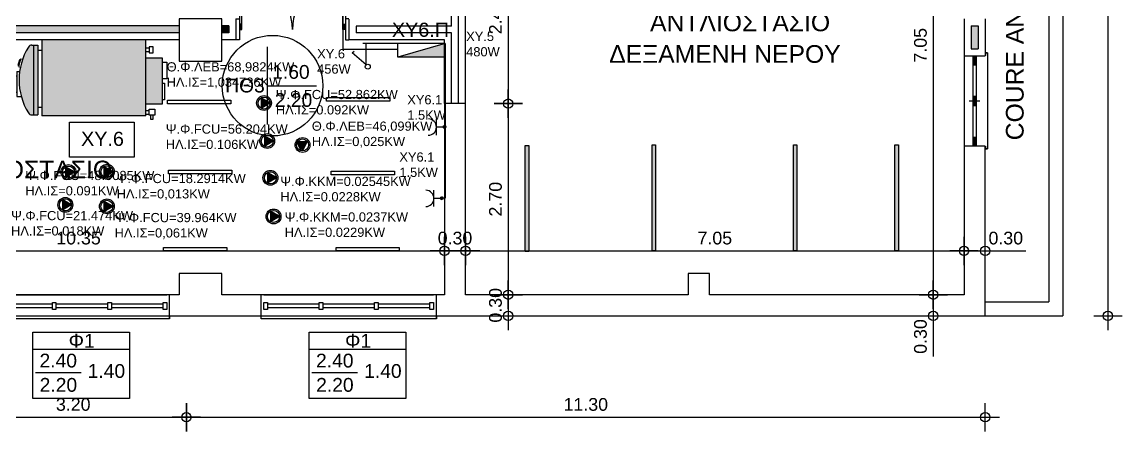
# Model space of a CAD drawing. Header units: metres. Extents: x -11 to 85, y -301 to 135.
# Drawn here: x 34.15 to 49.71, y -287.41 to -281.44 of the extents above; entities that cross this region are included whole.
import ezdxf
from ezdxf.enums import TextEntityAlignment as Align

# ---------------------------------------------------------------- set-up
doc = ezdxf.new("R2010")
doc.units = ezdxf.units.M
doc.header["$LTSCALE"] = 0.036
doc.header["$PDMODE"] = 2
for name, color, linetype in [('arxitek ypogeio', 252, 'Continuous'), ('DIMBLK', 252, 'Continuous'), ('electext', 20, 'Continuous'), ('hatch color', 252, 'Continuous'), ('HLEK-SYMBOL', 3, 'Continuous'), ('HLEK_FL001_SYMBOLS', 230, 'Continuous'), ('KYKLOFORHTES', 152, 'Continuous'), ('Parathira', 252, 'Continuous'), ('therm levit', 220, 'Continuous'), ('therm levit hatch', 211, 'Continuous')]:
    doc.layers.add(name, color=color, linetype=linetype)
doc.layers.add('kaer levit', color=240, linetype='Continuous', lineweight=0)
doc.styles.add('COMU-N', font='arial.ttf')
doc.styles.get("Standard").update_dxf_attribs({"font": 'arial.ttf'})
doc.styles.add('W4MS2', font='W4MS2.shx')
doc.dimstyles.new('CADWDOT', dxfattribs={"dimscale": 0.1, "dimtxt": 1.8, "dimasz": 0.08, "dimexe": 2, "dimexo": 0, "dimgap": 0.09, "dimtad": 0, "dimrnd": 0.001, "dimzin": 0, "dimdsep": 46, "dimtxsty": 'Standard', "dimblk1": 'ARTDIM', "dimblk2": 'ARTDIM', "dimsah": 1, "dimcen": 0.09, "dimdle": 0.05, "dimse1": 1, "dimse2": 1, "dimadec": 0, "dimazin": 0, "dimtfac": 1, "dimtmove": 0, "dimatfit": 3, "dimldrblk": 'ARTDIM', "dimfxl": 2, "dimtvp": 0.9999, "dimtolj": 1, "dimtzin": 0, "dimarcsym": 0})

# ---------------------------------------------------------------- blocks, each defined once
blk = doc.blocks.new('ARTDIM')
at = {"layer": 'DIMBLK'}
for p, q in [((0, -24.9975), (0, 24.9975)), ((-24.9975, 0), (24.9975, 0))]:
    blk.add_line(p, q, dxfattribs=at)
blk.add_circle((0, 0), 8.25, dxfattribs=at)
blk = doc.blocks.new('*D1496')
at = {"layer": 'arxitek ypogeio', "color": 0, "lineweight": -2}
blk.add_line((14.782, -289.204), (47.766, -289.204), dxfattribs=at)
at = {"layer": 'Defpoints', "color": 0, "transparency": 16777216}
for p in [(14.774, -285.985), (47.774, -285.985), (47.774, -289.204)]:
    blk.add_point(p, dxfattribs=at)
at = {"layer": 'arxitek ypogeio', "color": 0, "lineweight": -2, "xscale": 0.008, "yscale": 0.008, "zscale": 0.008, "rotation": 180}
blk.add_blockref('ARTDIM', (14.774, -289.204), dxfattribs=at)
at = {"layer": 'arxitek ypogeio', "color": 0, "lineweight": -2, "xscale": 0.008, "yscale": 0.008, "zscale": 0.008}
blk.add_blockref('ARTDIM', (47.774, -289.204), dxfattribs=at)
at = {"layer": 'arxitek ypogeio', "color": 0, "insert": (31.274, -289.024), "char_height": 0.18, "attachment_point": 5}
blk.add_mtext('\\A1;33.00', dxfattribs=at)
blk = doc.blocks.new('*D1506')
at = {"layer": 'arxitek ypogeio', "color": 0, "lineweight": -2}
for p, q in [((47.482, -287.882), (47.766, -287.882)), ((47.774, -287.882), (48.57, -287.882))]:
    blk.add_line(p, q, dxfattribs=at)
at = {"layer": 'Defpoints', "color": 0, "transparency": 16777216}
for p in [(47.774, -285.69), (47.774, -287.882), (47.474, -291.098)]:
    blk.add_point(p, dxfattribs=at)
at = {"layer": 'arxitek ypogeio', "color": 0, "lineweight": -2, "xscale": 0.008, "yscale": 0.008, "zscale": 0.008, "rotation": 180}
blk.add_blockref('ARTDIM', (47.474, -287.882), dxfattribs=at)
at = {"layer": 'arxitek ypogeio', "color": 0, "lineweight": -2, "xscale": 0.008, "yscale": 0.008, "zscale": 0.008}
blk.add_blockref('ARTDIM', (47.774, -287.882), dxfattribs=at)
at = {"layer": 'arxitek ypogeio', "color": 0, "insert": (48.287, -287.702), "char_height": 0.18, "attachment_point": 5}
blk.add_mtext('\\A1;0.30', dxfattribs=at)
blk = doc.blocks.new('*D1512')
at = {"layer": 'arxitek ypogeio', "color": 0, "lineweight": -2}
blk.add_line((33.282, -287.028), (36.466, -287.028), dxfattribs=at)
at = {"layer": 'Defpoints', "color": 0, "transparency": 16777216}
for p in [(33.274, -285.985), (36.474, -285.985), (36.474, -287.028)]:
    blk.add_point(p, dxfattribs=at)
at = {"layer": 'arxitek ypogeio', "color": 0, "lineweight": -2, "xscale": 0.008, "yscale": 0.008, "zscale": 0.008, "rotation": 180}
blk.add_blockref('ARTDIM', (33.274, -287.028), dxfattribs=at)
at = {"layer": 'arxitek ypogeio', "color": 0, "lineweight": -2, "xscale": 0.008, "yscale": 0.008, "zscale": 0.008}
blk.add_blockref('ARTDIM', (36.474, -287.028), dxfattribs=at)
at = {"layer": 'arxitek ypogeio', "color": 0, "insert": (34.874, -286.848), "char_height": 0.18, "attachment_point": 5}
blk.add_mtext('\\A1;3.20', dxfattribs=at)
blk = doc.blocks.new('*D1513')
at = {"layer": 'arxitek ypogeio', "color": 0, "lineweight": -2}
blk.add_line((36.482, -287.028), (47.766, -287.028), dxfattribs=at)
at = {"layer": 'Defpoints', "color": 0, "transparency": 16777216}
for p in [(36.474, -285.985), (47.774, -285.985), (47.774, -287.028)]:
    blk.add_point(p, dxfattribs=at)
at = {"layer": 'arxitek ypogeio', "color": 0, "lineweight": -2, "xscale": 0.008, "yscale": 0.008, "zscale": 0.008, "rotation": 180}
blk.add_blockref('ARTDIM', (36.474, -287.028), dxfattribs=at)
at = {"layer": 'arxitek ypogeio', "color": 0, "lineweight": -2, "xscale": 0.008, "yscale": 0.008, "zscale": 0.008}
blk.add_blockref('ARTDIM', (47.774, -287.028), dxfattribs=at)
at = {"layer": 'arxitek ypogeio', "color": 0, "insert": (42.124, -286.848), "char_height": 0.18, "attachment_point": 5}
blk.add_mtext('\\A1;11.30', dxfattribs=at)
blk = doc.blocks.new('*D1598')
at = {"layer": 'arxitek ypogeio', "color": 0, "lineweight": -2}
blk.add_line((29.782, -284.677), (40.116, -284.677), dxfattribs=at)
at = {"layer": 'Defpoints', "color": 0, "transparency": 16777216}
for p in [(29.774, -281.996), (40.124, -281.996), (40.124, -284.677)]:
    blk.add_point(p, dxfattribs=at)
at = {"layer": 'arxitek ypogeio', "color": 0, "lineweight": -2, "xscale": 0.008, "yscale": 0.008, "zscale": 0.008, "rotation": 180}
blk.add_blockref('ARTDIM', (29.774, -284.677), dxfattribs=at)
at = {"layer": 'arxitek ypogeio', "color": 0, "lineweight": -2, "xscale": 0.008, "yscale": 0.008, "zscale": 0.008}
blk.add_blockref('ARTDIM', (40.124, -284.677), dxfattribs=at)
at = {"layer": 'arxitek ypogeio', "color": 0, "insert": (34.949, -284.497), "char_height": 0.18, "attachment_point": 5}
blk.add_mtext('\\A1;10.35', dxfattribs=at)
blk = doc.blocks.new('*D1599')
at = {"layer": 'arxitek ypogeio', "color": 0, "lineweight": -2}
blk.add_line((40.132, -284.677), (40.416, -284.677), dxfattribs=at)
at = {"layer": 'Defpoints', "color": 0, "transparency": 16777216}
for p in [(40.124, -282.596), (40.424, -282.596), (40.424, -284.677)]:
    blk.add_point(p, dxfattribs=at)
at = {"layer": 'arxitek ypogeio', "color": 0, "lineweight": -2, "xscale": 0.008, "yscale": 0.008, "zscale": 0.008, "rotation": 180}
blk.add_blockref('ARTDIM', (40.124, -284.677), dxfattribs=at)
at = {"layer": 'arxitek ypogeio', "color": 0, "lineweight": -2, "xscale": 0.008, "yscale": 0.008, "zscale": 0.008}
blk.add_blockref('ARTDIM', (40.424, -284.677), dxfattribs=at)
at = {"layer": 'arxitek ypogeio', "color": 0, "insert": (40.274, -284.497), "char_height": 0.18, "attachment_point": 5}
blk.add_mtext('\\A1;0.30', dxfattribs=at)
blk = doc.blocks.new('*D1600')
at = {"layer": 'arxitek ypogeio', "color": 0, "lineweight": -2}
blk.add_line((40.432, -284.677), (47.466, -284.677), dxfattribs=at)
at = {"layer": 'Defpoints', "color": 0, "transparency": 16777216}
for p in [(40.424, -282.596), (47.474, -282.596), (47.474, -284.677)]:
    blk.add_point(p, dxfattribs=at)
at = {"layer": 'arxitek ypogeio', "color": 0, "lineweight": -2, "xscale": 0.008, "yscale": 0.008, "zscale": 0.008, "rotation": 180}
blk.add_blockref('ARTDIM', (40.424, -284.677), dxfattribs=at)
at = {"layer": 'arxitek ypogeio', "color": 0, "lineweight": -2, "xscale": 0.008, "yscale": 0.008, "zscale": 0.008}
blk.add_blockref('ARTDIM', (47.474, -284.677), dxfattribs=at)
at = {"layer": 'arxitek ypogeio', "color": 0, "insert": (43.949, -284.497), "char_height": 0.18, "attachment_point": 5}
blk.add_mtext('\\A1;7.05', dxfattribs=at)
blk = doc.blocks.new('*D1601')
at = {"layer": 'arxitek ypogeio', "color": 0, "lineweight": -2}
for p, q in [((47.482, -284.677), (47.766, -284.677)), ((47.774, -284.677), (48.348, -284.677))]:
    blk.add_line(p, q, dxfattribs=at)
at = {"layer": 'Defpoints', "color": 0, "transparency": 16777216}
for p in [(47.474, -283.196), (47.774, -283.196), (47.774, -284.677)]:
    blk.add_point(p, dxfattribs=at)
at = {"layer": 'arxitek ypogeio', "color": 0, "lineweight": -2, "xscale": 0.008, "yscale": 0.008, "zscale": 0.008, "rotation": 180}
blk.add_blockref('ARTDIM', (47.474, -284.677), dxfattribs=at)
at = {"layer": 'arxitek ypogeio', "color": 0, "lineweight": -2, "xscale": 0.008, "yscale": 0.008, "zscale": 0.008}
blk.add_blockref('ARTDIM', (47.774, -284.677), dxfattribs=at)
at = {"layer": 'arxitek ypogeio', "color": 0, "insert": (48.065, -284.497), "char_height": 0.18, "attachment_point": 5}
blk.add_mtext('\\A1;0.30', dxfattribs=at)
blk = doc.blocks.new('*D1628')
at = {"layer": 'arxitek ypogeio', "color": 0, "lineweight": -2}
blk.add_line((47.038, -278.254), (47.038, -285.288), dxfattribs=at)
at = {"layer": 'Defpoints', "color": 0, "transparency": 16777216}
for p in [(47.474, -278.246), (47.038, -285.296), (47.474, -285.296)]:
    blk.add_point(p, dxfattribs=at)
at = {"layer": 'arxitek ypogeio', "color": 0, "lineweight": -2, "xscale": 0.008, "yscale": 0.008, "zscale": 0.008}
for p, rotation in [((47.038, -278.246), 90), ((47.038, -285.296), 270)]:
    blk.add_blockref('ARTDIM', p, dxfattribs=dict(at, rotation=rotation))
at = {"layer": 'arxitek ypogeio', "color": 0, "insert": (46.858, -281.771), "char_height": 0.18, "attachment_point": 5, "rotation": 90}
blk.add_mtext('\\A1;7.05', dxfattribs=at)
blk = doc.blocks.new('*D1629')
at = {"layer": 'arxitek ypogeio', "color": 0, "lineweight": -2}
for p, q in [((47.038, -285.304), (47.038, -285.588)), ((47.038, -285.596), (47.038, -286.17))]:
    blk.add_line(p, q, dxfattribs=at)
at = {"layer": 'Defpoints', "color": 0, "transparency": 16777216}
for p in [(47.474, -285.296), (47.038, -285.596), (47.474, -285.596)]:
    blk.add_point(p, dxfattribs=at)
at = {"layer": 'arxitek ypogeio', "color": 0, "lineweight": -2, "xscale": 0.008, "yscale": 0.008, "zscale": 0.008}
for p, rotation in [((47.038, -285.296), 90), ((47.038, -285.596), 270)]:
    blk.add_blockref('ARTDIM', p, dxfattribs=dict(at, rotation=rotation))
at = {"layer": 'arxitek ypogeio', "color": 0, "insert": (46.858, -285.887), "char_height": 0.18, "attachment_point": 5, "rotation": 90}
blk.add_mtext('\\A1;0.30', dxfattribs=at)
blk = doc.blocks.new('A$C5F12743C')
at = {"layer": 'Parathira'}
for p, q in [((-0.3, 1.32), (-0.33, 1.32)), ((-0.33, 1.32), (-0.33, -0.04)), ((-0.175, 0), (-0.175, 1.275)), ((-0.165, 1.275), (-0.165, 1.147)), ((-0.155, 1.275), (-0.155, 1.147)), ((-0.145, 1.275), (-0.145, 1.147)), ((-0.135, 1.275), (-0.135, 1.147)), ((-0.125, 1.275), (-0.125, 0)), ((0, 1.275), (0, 0)), ((-0.125, 1.147), (-0.175, 1.147)), ((-0.075, 0.64), (-0.225, 0.64)), ((-0.125, 0.704), (-0.175, 0.704)), ((-0.165, 0.704), (-0.165, 0.576)), ((-0.155, 0.704), (-0.155, 0.576)), ((-0.145, 0.704), (-0.145, 0.576)), ((-0.135, 0.704), (-0.135, 0.576)), ((-0.125, 0.576), (-0.175, 0.576)), ((-0.125, 0.128), (-0.175, 0.128)), ((-0.165, 0.128), (-0.165, 0)), ((-0.155, 0.128), (-0.155, 0)), ((-0.145, 0.128), (-0.145, 0)), ((-0.135, 0.128), (-0.135, 0)), ((-0.33, -0.04), (-0.3, -0.04))]:
    blk.add_line(p, q, dxfattribs=at)
for points, invisible_edges in [([(-0.33, 1.28, 0.9), (-0.33, 1.32, 0.9), (-0.3, 1.32, 0.9), (-0.3, 1.28, 0.9)], 8), ([(-0.3, -0.04, 0.9), (-0.33, -0.04, 0.9), (-0.33, 0, 0.9), (-0.3, 0, 0.9)], 4)]:
    blk.add_3dface(points, dxfattribs=dict(at, invisible_edges=invisible_edges))
for points in [[(-0.33, 1.32, 0.9), (-0.33, 1.32, 0.87), (-0.3, 1.32, 0.87), (-0.3, 1.32, 0.9)], [(-0.3, -0.04, 0.9), (-0.3, -0.04, 0.87), (-0.33, -0.04, 0.87), (-0.33, -0.04, 0.9)]]:
    blk.add_3dface(points, dxfattribs=at)
blk = doc.blocks.new('*D1457')
at = {"layer": 'arxitek ypogeio', "color": 0, "lineweight": -2}
blk.add_line((41.027, -280.154), (41.027, -282.588), dxfattribs=at)
at = {"layer": 'Defpoints', "color": 0, "transparency": 16777216}
for p in [(40.424, -280.146), (40.424, -282.596), (41.027, -282.596)]:
    blk.add_point(p, dxfattribs=at)
at = {"layer": 'arxitek ypogeio', "color": 0, "lineweight": -2, "xscale": 0.008, "yscale": 0.008, "zscale": 0.008}
for p, rotation in [((41.027, -280.146), 90), ((41.027, -282.596), 270)]:
    blk.add_blockref('ARTDIM', p, dxfattribs=dict(at, rotation=rotation))
at = {"layer": 'arxitek ypogeio', "color": 0, "insert": (40.847, -281.371), "char_height": 0.18, "attachment_point": 5, "rotation": 90}
blk.add_mtext('\\A1;2.45', dxfattribs=at)
blk = doc.blocks.new('*D1458')
at = {"layer": 'arxitek ypogeio', "color": 0, "lineweight": -2}
blk.add_line((41.027, -282.604), (41.027, -285.288), dxfattribs=at)
at = {"layer": 'Defpoints', "color": 0, "transparency": 16777216}
for p in [(40.424, -282.596), (40.424, -285.296), (41.027, -285.296)]:
    blk.add_point(p, dxfattribs=at)
at = {"layer": 'arxitek ypogeio', "color": 0, "lineweight": -2, "xscale": 0.008, "yscale": 0.008, "zscale": 0.008}
for p, rotation in [((41.027, -282.596), 90), ((41.027, -285.296), 270)]:
    blk.add_blockref('ARTDIM', p, dxfattribs=dict(at, rotation=rotation))
at = {"layer": 'arxitek ypogeio', "color": 0, "insert": (40.847, -283.946), "char_height": 0.18, "attachment_point": 5, "rotation": 90}
blk.add_mtext('\\A1;2.70', dxfattribs=at)
blk = doc.blocks.new('*D1459')
at = {"layer": 'arxitek ypogeio', "color": 0, "lineweight": -2}
blk.add_line((41.027, -285.304), (41.027, -285.588), dxfattribs=at)
at = {"layer": 'Defpoints', "color": 0, "transparency": 16777216}
for p in [(40.424, -285.296), (40.424, -285.596), (41.027, -285.596)]:
    blk.add_point(p, dxfattribs=at)
at = {"layer": 'arxitek ypogeio', "color": 0, "lineweight": -2, "xscale": 0.008, "yscale": 0.008, "zscale": 0.008}
for p, rotation in [((41.027, -285.296), 90), ((41.027, -285.596), 270)]:
    blk.add_blockref('ARTDIM', p, dxfattribs=dict(at, rotation=rotation))
at = {"layer": 'arxitek ypogeio', "color": 0, "insert": (40.847, -285.446), "char_height": 0.18, "attachment_point": 5, "rotation": 90}
blk.add_mtext('\\A1;0.30', dxfattribs=at)
blk = doc.blocks.new('*D1475')
at = {"layer": 'arxitek ypogeio', "color": 0, "lineweight": -2}
blk.add_line((49.509, -273.404), (49.509, -285.588), dxfattribs=at)
at = {"layer": 'Defpoints', "color": 0, "transparency": 16777216}
for p in [(49.032, -273.396), (49.032, -285.596), (49.509, -285.596)]:
    blk.add_point(p, dxfattribs=at)
at = {"layer": 'arxitek ypogeio', "color": 0, "lineweight": -2, "xscale": 0.008, "yscale": 0.008, "zscale": 0.008}
for p, rotation in [((49.509, -273.396), 90), ((49.509, -285.596), 270)]:
    blk.add_blockref('ARTDIM', p, dxfattribs=dict(at, rotation=rotation))
at = {"layer": 'arxitek ypogeio', "color": 0, "insert": (49.329, -279.496), "char_height": 0.18, "attachment_point": 5, "rotation": 90}
blk.add_mtext('\\A1;12.20', dxfattribs=at)
blk = doc.blocks.new('A$C52D13D70')
at = {"layer": 'Parathira'}
for p, q in [((-0.33, 0.04), (-0.33, -2.44)), ((-0.3, 0.04), (-0.33, 0.04)), ((-0.1, 0), (-0.2, 0)), ((-0.2, 0), (-0.2, -0.05)), ((-0.1, -0.05), (-0.1, 0)), ((0, 0), (0, -2.4)), ((-0.2, -0.05), (-0.1, -0.05)), ((-0.175, -0.05), (-0.175, -0.783)), ((-0.125, -0.05), (-0.125, -0.783)), ((-0.1, -0.783), (-0.2, -0.783)), ((-0.2, -0.783), (-0.2, -0.833)), ((-0.2, -0.833), (-0.1, -0.833)), ((-0.175, -0.833), (-0.175, -1.567)), ((-0.125, -0.833), (-0.125, -1.567)), ((-0.1, -0.833), (-0.1, -0.783)), ((-0.1, -1.567), (-0.2, -1.567)), ((-0.2, -1.567), (-0.2, -1.617)), ((-0.2, -1.617), (-0.1, -1.617)), ((-0.175, -1.617), (-0.175, -2.35)), ((-0.125, -1.617), (-0.125, -2.35)), ((-0.1, -1.617), (-0.1, -1.567)), ((-0.33, -2.44), (-0.3, -2.44)), ((-0.1, -2.35), (-0.2, -2.35)), ((-0.2, -2.35), (-0.2, -2.4)), ((-0.2, -2.4), (-0.1, -2.4)), ((-0.1, -2.4), (-0.1, -2.35))]:
    blk.add_line(p, q, dxfattribs=at)
blk = doc.blocks.new('A$C31B96D1E')
at = {"layer": 'Parathira'}
for p, q in [((0.05, 0.6), (0.05, -0.15)), ((0.087, 0.525), (0.05, 0.525)), ((0.057, 0.525), (0.057, 0.6)), ((0.065, 0.525), (0.065, 0.6)), ((0.072, 0.525), (0.072, 0.6)), ((0.08, 0.525), (0.08, 0.599)), ((0.087, -0.15), (0.087, 0.599)), ((1.512, -0.15), (1.512, 0.599)), ((1.512, 0.525), (1.55, 0.525)), ((1.52, 0.525), (1.52, 0.599)), ((1.527, 0.525), (1.527, 0.6)), ((1.535, 0.525), (1.535, 0.6)), ((1.542, 0.525), (1.542, 0.6)), ((1.55, 0.6), (1.55, -0.15)), ((0, 0), (0.05, 0)), ((0.05, 0), (0.05, -0.3)), ((1.6, 0), (1.55, 0)), ((1.55, 0), (1.55, -0.3)), ((0.087, -0.075), (0.05, -0.075)), ((0.05, -0.15), (0.087, -0.15)), ((0.057, -0.15), (0.057, -0.075)), ((0.065, -0.15), (0.065, -0.075)), ((0.072, -0.15), (0.072, -0.075)), ((0.08, -0.15), (0.08, -0.075)), ((1.512, -0.075), (1.55, -0.075)), ((1.55, -0.15), (1.512, -0.15)), ((1.52, -0.15), (1.52, -0.075)), ((1.527, -0.15), (1.527, -0.075)), ((1.535, -0.15), (1.535, -0.075)), ((1.542, -0.15), (1.542, -0.075)), ((0.05, -0.3), (0, -0.3)), ((1.55, -0.3), (1.6, -0.3))]:
    blk.add_line(p, q, dxfattribs=at)
for centre, start, end in [((0.05, -0.15), 0, 90), ((1.55, -0.15), 90, 180)]:
    blk.add_arc(centre, 0.75, start, end, dxfattribs=at)
blk = doc.blocks.new('gJ6_a28')
at = {"layer": 'HLEK-SYMBOL', "color": 0, "linetype": 'Continuous'}
for p, q in [((-0.67, 0), (-0.67, 0.19)), ((-0.67, 0.19), (0, 0.19)), ((-0.67, 0), (0, 0.19)), ((0, 0.19), (0, 0)), ((-0.67, 0), (0, 0))]:
    blk.add_line(p, q, dxfattribs=at)
at = {"layer": 'HLEK-SYMBOL', "color": 0}
blk.add_solid([(-0.67, 0.19), (0, 0.19), (-0.67, 0)], dxfattribs=at)
at = {"layer": 'HLEK-SYMBOL', "color": 0, "style": 'W4MS2', "flags": 8}
blk.add_attdef('NODE_NUMBER', (0.018, 0.091), '', height=0.1, dxfattribs=at)
blk.add_attdef('NODE_NUMBER', (0.018, 0.091), '', height=0.1, dxfattribs=at)
blk = doc.blocks.new('gJ6_a14')
at = {"linetype": 'Continuous'}
for p, q in [((-0.1176, 0.1119), (0.113, 0.1119)), ((0, 0.1119), (0, 0))]:
    blk.add_line(p, q, dxfattribs=at)
blk.add_arc((-0.0023, 0.2279), 0.1153, 180, 358.95657, dxfattribs=at)
blk = doc.blocks.new('*X1779')
at = {"color": 0}
for p, q in [((15.598, 2.587), (15.737, 2.727)), ((15.598, 2.622), (15.702, 2.727)), ((15.601, 2.607), (15.609, 2.616)), ((15.604, 2.646), (15.605, 2.647)), ((15.605, 2.559), (15.765, 2.719)), ((15.605, 2.577), (15.614, 2.585)), ((15.609, 2.652), (15.618, 2.66)), ((15.611, 2.547), (15.618, 2.554)), ((15.614, 2.621), (15.623, 2.63)), ((15.617, 2.536), (15.789, 2.707)), ((15.618, 2.59), (15.627, 2.599)), ((15.623, 2.665), (15.631, 2.674)), ((15.623, 2.559), (15.631, 2.568)), ((15.627, 2.634), (15.636, 2.643)), ((15.627, 2.528), (15.636, 2.537)), ((15.631, 2.603), (15.64, 2.612)), ((15.633, 2.516), (15.808, 2.691)), ((15.636, 2.678), (15.645, 2.687)), ((15.636, 2.572), (15.645, 2.581)), ((15.64, 2.647), (15.649, 2.656)), ((15.64, 2.541), (15.649, 2.55)), ((15.645, 2.616), (15.654, 2.625)), ((15.645, 2.51), (15.654, 2.519)), ((15.649, 2.691), (15.658, 2.7)), ((15.649, 2.585), (15.658, 2.594)), ((15.653, 2.501), (15.824, 2.672)), ((15.654, 2.66), (15.662, 2.669)), ((15.654, 2.554), (15.662, 2.563)), ((15.658, 2.63), (15.667, 2.638)), ((15.658, 2.523), (15.667, 2.532)), ((15.662, 2.705), (15.671, 2.714)), ((15.662, 2.599), (15.671, 2.607)), ((15.664, 2.494), (15.671, 2.501)), ((15.667, 2.674), (15.676, 2.683)), ((15.667, 2.568), (15.676, 2.577)), ((15.671, 2.643), (15.68, 2.652)), ((15.671, 2.537), (15.68, 2.546)), ((15.676, 2.718), (15.678, 2.721)), ((15.676, 2.489), (15.836, 2.648)), ((15.676, 2.612), (15.685, 2.621)), ((15.676, 2.506), (15.685, 2.515)), ((15.68, 2.687), (15.689, 2.696)), ((15.68, 2.581), (15.689, 2.59)), ((15.685, 2.656), (15.693, 2.665)), ((15.685, 2.55), (15.693, 2.559)), ((15.689, 2.625), (15.698, 2.634)), ((15.689, 2.519), (15.698, 2.528)), ((15.693, 2.7), (15.702, 2.709)), ((15.693, 2.594), (15.702, 2.603)), ((15.693, 2.488), (15.702, 2.497)), ((15.698, 2.669), (15.707, 2.678)), ((15.698, 2.563), (15.707, 2.572)), ((15.702, 2.638), (15.711, 2.647)), ((15.702, 2.532), (15.711, 2.541)), ((15.705, 2.482), (15.843, 2.62)), ((15.707, 2.714), (15.715, 2.722)), ((15.707, 2.607), (15.715, 2.616)), ((15.707, 2.501), (15.715, 2.51)), ((15.711, 2.683), (15.72, 2.691)), ((15.711, 2.577), (15.72, 2.585)), ((15.715, 2.652), (15.724, 2.66)), ((15.715, 2.546), (15.724, 2.554)), ((15.72, 2.727), (15.721, 2.728)), ((15.72, 2.621), (15.729, 2.63)), ((15.72, 2.515), (15.729, 2.523)), ((15.724, 2.696), (15.733, 2.705)), ((15.724, 2.59), (15.733, 2.599)), ((15.724, 2.484), (15.733, 2.493)), ((15.729, 2.665), (15.738, 2.674)), ((15.729, 2.559), (15.738, 2.568)), ((15.733, 2.634), (15.742, 2.643)), ((15.733, 2.528), (15.742, 2.537)), ((15.738, 2.709), (15.746, 2.718)), ((15.738, 2.603), (15.746, 2.612)), ((15.738, 2.497), (15.746, 2.506)), ((15.741, 2.482), (15.842, 2.584)), ((15.742, 2.678), (15.751, 2.687)), ((15.742, 2.572), (15.751, 2.581)), ((15.746, 2.647), (15.755, 2.656)), ((15.746, 2.541), (15.755, 2.55)), ((15.751, 2.722), (15.752, 2.724)), ((15.751, 2.616), (15.76, 2.625)), ((15.751, 2.51), (15.76, 2.519)), ((15.755, 2.691), (15.764, 2.7)), ((15.755, 2.585), (15.764, 2.594)), ((15.76, 2.66), (15.768, 2.669)), ((15.76, 2.554), (15.768, 2.563)), ((15.764, 2.63), (15.773, 2.638)), ((15.764, 2.523), (15.773, 2.532)), ((15.768, 2.705), (15.777, 2.714)), ((15.768, 2.599), (15.777, 2.607)), ((15.768, 2.493), (15.777, 2.501)), ((15.773, 2.674), (15.782, 2.683)), ((15.773, 2.568), (15.782, 2.577)), ((15.777, 2.643), (15.786, 2.652)), ((15.777, 2.537), (15.786, 2.546)), ((15.782, 2.612), (15.791, 2.621)), ((15.782, 2.506), (15.791, 2.515)), ((15.786, 2.687), (15.795, 2.696)), ((15.786, 2.581), (15.795, 2.59)), ((15.791, 2.656), (15.799, 2.665)), ((15.791, 2.55), (15.799, 2.559)), ((15.795, 2.625), (15.804, 2.634)), ((15.795, 2.519), (15.804, 2.528)), ((15.799, 2.594), (15.808, 2.603)), ((15.804, 2.669), (15.813, 2.678)), ((15.804, 2.563), (15.813, 2.572)), ((15.808, 2.638), (15.817, 2.647)), ((15.808, 2.532), (15.817, 2.541)), ((15.813, 2.607), (15.822, 2.616)), ((15.817, 2.577), (15.826, 2.585)), ((15.822, 2.652), (15.83, 2.66)), ((15.822, 2.546), (15.83, 2.554)), ((15.826, 2.621), (15.835, 2.63)), ((15.83, 2.59), (15.839, 2.599)), ((15.835, 2.559), (15.835, 2.56)), ((15.839, 2.634), (15.84, 2.635)), ((15.844, 2.603), (15.844, 2.603))]:
    blk.add_line(p, q, dxfattribs=at)
blk = doc.blocks.new('GJ6_A78')
at = {"layer": 'HLEK-SYMBOL', "color": 0, "linetype": 'Continuous'}
blk.add_circle((0, 0), 0.0989, dxfattribs=at)
at = {"layer": 'HLEK-SYMBOL', "color": 0, "xscale": 0.8, "yscale": 0.8, "zscale": 0.8}
blk.add_blockref('*X1779', (-12.576, -2.084), dxfattribs=at)
blk = doc.blocks.new('priza')
at = {"layer": 'HLEK_FL001_SYMBOLS', "rotation": 180}
blk.add_blockref('gJ6_a14', (87.4, -100.495), dxfattribs=at)
at = {"layer": 'HLEK_FL001_SYMBOLS', "xscale": 0.1951472641207488, "yscale": 0.1951472641207488, "zscale": 0.1951472641207488}
blk.add_blockref('GJ6_A78', (87.4, -100.495), dxfattribs=at)
blk = doc.blocks.new('lampes fthorismou 150')
at = {"layer": 'hatch color'}
blk.add_hatch(color=181, dxfattribs=at).paths.add_polyline_path([(5.487, 4.642), (5.487, 4.692), (6.987, 4.692), (6.987, 4.642)])
at = {"layer": 'HLEK_FL001_SYMBOLS'}
blk.add_lwpolyline([(5.487, 4.642), (5.487, 4.692), (6.987, 4.692), (6.987, 4.642)], close=True, dxfattribs=at)
blk = doc.blocks.new('gJ6_a1')
at = {"linetype": 'Continuous'}
for p, q in [((-0.219, 0.23), (-0.191, 0.254)), ((-0.024, 0.061), (-0.219, 0.23))]:
    blk.add_line(p, q, dxfattribs=at)
blk.add_circle((0, 0.034), 0.0349, dxfattribs=at)
blk = doc.blocks.new('neos kykloforitis')
at = {"layer": 'KYKLOFORHTES'}
h = blk.add_hatch(color=256, dxfattribs=at)
edge = h.paths.add_edge_path()
edge.add_ellipse((60.491, -100.75), major_axis=(0.105, 0), ratio=0.999848, start_angle=0, end_angle=360)
edge = h.paths.add_edge_path(flags=16)
edge.add_ellipse((60.491, -100.75), major_axis=(0.0851, 0), ratio=0.999848, start_angle=0, end_angle=360)
blk.add_hatch(color=256, dxfattribs=at).paths.add_polyline_path([(60.45, -100.676), (60.45, -100.822), (60.575, -100.746)])
for p, q in [((60.45, -100.676), (60.45, -100.822)), ((60.575, -100.746), (60.45, -100.676)), ((60.45, -100.822), (60.575, -100.746))]:
    blk.add_line(p, q, dxfattribs=at)
at = {"layer": 'KYKLOFORHTES', "extrusion": (0, -0.017452, 0.999848)}
for radius in [0.105, 0.0851]:
    blk.add_circle((60.491, -100.734, 1.811), radius, dxfattribs=at)
blk = doc.blocks.new('KYKLOFORHTES SYMBATIKOI')
at = {"layer": 'KYKLOFORHTES', "extrusion": (-0.017452, 3.20596e-18, 0.999848)}
blk.add_hatch(color=234, dxfattribs=at).paths.add_polyline_path([(-154.586, 100.319), (-154.719, 100.252), (-154.719, 100.385)])
at = {"layer": 'KYKLOFORHTES', "color": 234, "extrusion": (-0.017452, 3.20596e-18, 0.999848), "elevation": -1.802, "flags": 128}
blk.add_lwpolyline([(-154.586, 100.319), (-154.719, 100.252), (-154.719, 100.385)], close=True, dxfattribs=at)
at = {"layer": 'KYKLOFORHTES', "color": 234, "extrusion": (-0.017452, 3.20596e-18, 0.999848)}
for radius in [0.105, 0.0851]:
    blk.add_circle((-154.668, 100.318, -1.751), radius, dxfattribs=at)
blk.add_solid([(-154.719, 100.252, -1.802), (-154.719, 100.385, -1.802), (-154.586, 100.319, -1.802)], dxfattribs=at)
blk = doc.blocks.new('levitas 2')
at = {"layer": 'therm levit hatch'}
for points in [[(37045.564, 92636.929), (37045.564, 92635.855), (37047.034, 92635.855), (37047.034, 92636.929)], [(37045.505, 92636.855), (37045.446, 92636.855), (37045.446, 92635.869), (37045.505, 92635.869)], [(37047.27, 92636.671), (37047.034, 92636.671), (37047.034, 92636.024), (37047.27, 92636.024)]]:
    blk.add_hatch(color=256, dxfattribs=at).paths.add_polyline_path(points)
h = blk.add_hatch(color=256, dxfattribs=at)
edge = h.paths.add_edge_path()
edge.add_ellipse((37046.13, 92636.362), major_axis=(-0.889, 0), ratio=1, start_angle=328.4629, end_angle=391.5371)
edge.add_ellipse((37045.422, 92635.928), major_axis=(-0.0588, 0), ratio=1, start_angle=31.4913, end_angle=90)
edge.add_line((37045.422, 92635.869), (37045.446, 92635.869))
edge.add_line((37045.446, 92635.869), (37045.446, 92636.855))
edge.add_line((37045.446, 92636.855), (37045.422, 92636.855))
edge.add_ellipse((37045.422, 92636.797), major_axis=(-0.0588, 0), ratio=1, start_angle=270, end_angle=328.5087)
h = blk.add_hatch(color=256, dxfattribs=at)
edge = h.paths.add_edge_path()
edge.add_line((37045.211, 92636.415), (37045.064, 92636.415))
edge.add_ellipse((37044.882, 92636.378), major_axis=(-0.186, 0), ratio=1, start_angle=191.537, end_angle=450)
edge.add_line((37044.882, 92636.192), (37045.211, 92636.192))
edge.add_line((37045.211, 92636.192), (37045.211, 92636.415))
edge = h.paths.add_edge_path(flags=16)
edge.add_ellipse((37044.882, 92636.378), major_axis=(-0.116, 0), ratio=1, start_angle=0, end_angle=360)
at = {"layer": 'therm levit'}
for p, q in [((37045.564, 92636.93), (37045.564, 92635.855)), ((37047.034, 92636.929), (37045.564, 92636.929)), ((37047.034, 92635.855), (37047.034, 92636.929)), ((37045.422, 92636.855), (37045.505, 92636.855)), ((37045.446, 92636.855), (37045.446, 92635.869)), ((37045.505, 92636.855), (37045.505, 92635.869)), ((37045.505, 92636.783), (37045.564, 92636.783)), ((37047.034, 92636.815), (37047.081, 92636.815)), ((37047.034, 92636.763), (37047.081, 92636.763)), ((37047.081, 92636.833), (37047.081, 92636.745)), ((37047.139, 92636.833), (37047.081, 92636.833)), ((37047.139, 92636.745), (37047.139, 92636.833)), ((37045.246, 92636.647), (37045.225, 92636.567)), ((37045.261, 92636.657), (37045.232, 92636.551)), ((37045.258, 92636.644), (37045.246, 92636.647)), ((37045.286, 92636.651), (37045.261, 92636.657)), ((37047.27, 92636.671), (37047.034, 92636.671)), ((37047.081, 92636.745), (37047.139, 92636.745)), ((37047.27, 92636.024), (37047.27, 92636.671)), ((37047.27, 92636.613), (37047.329, 92636.613)), ((37047.329, 92636.613), (37047.329, 92636.377)), ((37044.882, 92636.453), (37044.882, 92636.302)), ((37045.211, 92636.48), (37045.248, 92636.48)), ((37045.211, 92636.48), (37045.211, 92636.127)), ((37045.225, 92636.567), (37045.236, 92636.564)), ((37045.232, 92636.551), (37045.257, 92636.544)), ((37044.806, 92636.378), (37044.957, 92636.378)), ((37044.828, 92636.431), (37044.935, 92636.324)), ((37044.828, 92636.324), (37044.935, 92636.431)), ((37045.211, 92636.415), (37045.064, 92636.415)), ((37047.329, 92636.377), (37047.27, 92636.377)), ((37047.27, 92636.318), (37047.299, 92636.318)), ((37047.299, 92636.318), (37047.299, 92636.083)), ((37044.882, 92636.192), (37045.211, 92636.192)), ((37045.211, 92636.127), (37045.272, 92636.127)), ((37047.034, 92636.024), (37047.27, 92636.024)), ((37047.299, 92636.083), (37047.27, 92636.083)), ((37045.422, 92635.869), (37045.505, 92635.869)), ((37045.564, 92635.974), (37045.505, 92635.974)), ((37047.034, 92635.855), (37045.564, 92635.855)), ((37047.034, 92635.933), (37047.081, 92635.933)), ((37047.034, 92635.88), (37047.081, 92635.88)), ((37047.081, 92635.863), (37047.081, 92635.95)), ((37047.081, 92635.95), (37047.159, 92635.95)), ((37047.159, 92635.863), (37047.081, 92635.863)), ((37047.105, 92635.804), (37047.105, 92635.863)), ((37047.134, 92635.863), (37047.134, 92635.804)), ((37047.159, 92635.95), (37047.159, 92635.863)), ((37047.134, 92635.804), (37047.105, 92635.804))]:
    blk.add_line(p, q, dxfattribs=at)
for centre, major_axis, start_param, end_param in [((37046.13, 92636.362), (-0.889, 0), 5.732759, 6.833611), ((37045.422, 92636.797), (-0.0588, 0), 4.712389, 5.733559), ((37044.882, 92636.378), (-0.186, 0), 3.342951, 7.853982), ((37045.422, 92635.928), (-0.0588, 0), 0.549626, 1.570796)]:
    blk.add_ellipse(centre, major_axis=major_axis, ratio=1, start_param=start_param, end_param=end_param, dxfattribs=at)
blk.add_ellipse((37044.882, 92636.378), major_axis=(-0.116, 0), ratio=1, dxfattribs=at)

msp = doc.modelspace()

# ---------------------------------------------------------------- hatches: boundary and pattern name
at = {"layer": 'arxitek ypogeio'}
for points in [[(36.374, -281.496), (33.374, -281.496), (33.374, -281.596), (36.374, -281.596)], [(37.074, -281.496), (36.974, -281.496), (36.974, -281.596), (37.074, -281.596)], [(47.574, -281.821), (47.674, -281.821), (47.674, -281.496), (47.574, -281.496)]]:
    msp.add_hatch(color=256, dxfattribs=at).paths.add_polyline_path(points)

# ---------------------------------------------------------------- linework, layer by layer
for p, q in [((48.874, -273.396), (48.874, -285.596)), ((48.674, -273.596), (48.674, -285.396)), ((40.224, -281.5), (40.224, -281.146)), ((40.324, -282.596), (40.324, -281.146)), ((40.424, -282.596), (40.424, -281.046)), ((37.174, -281.396), (37.174, -281.696)), ((38.774, -281.4), (38.774, -281.696)), ((47.474, -281.396), (47.474, -281.921)), ((47.774, -281.396), (47.774, -281.921)), ((36.374, -281.496), (33.374, -281.496)), ((36.374, -281.596), (33.374, -281.596)), ((37.074, -281.496), (36.974, -281.496)), ((37.074, -281.596), (36.974, -281.596)), ((37.074, -281.496), (37.074, -281.596)), ((40.224, -281.5), (38.874, -281.5)), ((38.874, -281.5), (38.874, -281.596)), ((40.224, -281.596), (38.874, -281.596)), ((40.224, -282.596), (40.224, -281.596)), ((47.574, -281.496), (47.674, -281.496)), ((47.574, -281.496), (47.574, -281.821)), ((47.674, -281.496), (47.674, -281.821)), ((36.374, -281.696), (33.374, -281.696)), ((37.174, -281.696), (36.974, -281.696)), ((40.124, -281.696), (38.774, -281.696)), ((40.124, -282.596), (40.124, -281.696)), ((37.615, -281.792), (37.615, -282.892)), ((47.474, -281.921), (47.774, -281.921)), ((47.574, -281.821), (47.674, -281.821)), ((37.615, -282.342), (38.315, -282.342)), ((36.237, -285.635), (36.237, -285.305)), ((37.53, -285.605), (37.53, -285.296)), ((40.01, -285.635), (40.01, -285.305)), ((47.774, -285.396), (48.674, -285.396)), ((47.774, -285.596), (48.874, -285.596)), ((34.301, -286.762), (34.301, -285.825)), ((34.301, -285.825), (35.668, -285.825)), ((35.668, -285.825), (35.668, -286.762)), ((38.212, -286.762), (38.212, -285.825)), ((38.212, -285.825), (39.579, -285.825)), ((39.579, -285.825), (39.579, -286.762)), ((35.668, -286.07), (34.301, -286.07)), ((39.579, -286.07), (38.212, -286.07)), ((34.34, -286.396), (34.986, -286.396)), ((38.251, -286.396), (38.897, -286.396)), ((35.668, -286.762), (34.301, -286.762)), ((39.579, -286.762), (38.212, -286.762))]:
    msp.add_line(p, q, dxfattribs=at)
msp.add_lwpolyline([(36.374, -281.996), (36.974, -281.996), (36.974, -281.396), (36.374, -281.396)], close=True, dxfattribs=at)
msp.add_lwpolyline([(14.774, -285.596), (47.774, -285.596), (47.774, -283.196), (47.474, -283.196), (47.474, -285.296), (43.874, -285.296), (43.874, -284.996), (43.574, -284.996), (43.574, -285.296), (40.424, -285.296), (40.424, -282.596), (40.124, -282.596), (40.124, -285.296), (36.974, -285.296), (36.974, -284.996), (36.374, -284.996), (36.374, -285.296), (33.374, -285.296)], dxfattribs=at)
msp.add_circle((37.693, -282.342), 0.711, dxfattribs=at)
at = {"layer": 'electext'}
msp.add_lwpolyline([(34.82, -282.859), (35.734, -282.859), (35.734, -283.354), (34.82, -283.354)], close=True, dxfattribs=at)
at = {"layer": 'HLEK_FL001_SYMBOLS'}
for p, q in [((39.466, -281.748), (38.972, -281.748)), ((39.016, -282.047), (39.016, -281.748)), ((40.136, -281.938), (40.136, -283.933))]:
    msp.add_line(p, q, dxfattribs=at)
msp.add_lwpolyline([(40.475, -267.672), (40.774, -267.672), (40.774, -269.891), (39.894, -269.891), (39.894, -281.297), (38.686, -281.297), (38.686, -281.826), (39.466, -281.826)], dxfattribs=at)
for points in [[(36.206, -282.597), (36.206, -282.547), (37.101, -282.547), (37.101, -282.597)], [(38.458, -282.561), (38.458, -282.511), (39.352, -282.511), (39.352, -282.561)], [(36.221, -283.586), (36.221, -283.536), (37.115, -283.536), (37.115, -283.586)], [(38.523, -283.6), (38.523, -283.55), (39.417, -283.55), (39.417, -283.6)], [(36.153, -284.677), (36.153, -284.627), (37.047, -284.627), (37.047, -284.677)], [(38.591, -284.677), (38.591, -284.627), (39.485, -284.627), (39.485, -284.677)]]:
    msp.add_lwpolyline(points, close=True, dxfattribs=at)

# ---------------------------------------------------------------- block references
at = {"layer": 'arxitek ypogeio'}
msp.add_blockref('A$C31B96D1E', (37.174, -281.396), dxfattribs=at)
at = {"layer": 'arxitek ypogeio', "xscale": -1}
msp.add_blockref('A$C5F12743C', (47.474, -283.196), dxfattribs=at)
at = {"layer": 'arxitek ypogeio', "xscale": -1, "rotation": 270}
for p in [(36.197, -285.305), (39.97, -285.305)]:
    msp.add_blockref('A$C52D13D70', p, dxfattribs=at)
at = {"layer": 'HLEK_FL001_SYMBOLS'}
for name, p, rotation in [('gJ6_a28', (39.466, -281.748), 180), ('priza', (140.619, -195.525), 270), ('lampes fthorismou 150', (38.419, -277.69), 270), ('lampes fthorismou 150', (40.419, -277.69), 270), ('lampes fthorismou 150', (41.854, -277.69), 270), ('lampes fthorismou 150', (36.626, -277.7), 270), ('priza', (140.583, -196.533), 270)]:
    msp.add_blockref(name, p, dxfattribs=dict(at, rotation=rotation))
msp.add_blockref('gJ6_a1', (39.04, -282.108), dxfattribs=at)
at = {"layer": 'kaer levit'}
msp.add_blockref('levitas 2', (-37011.133, -92918.624), dxfattribs=at)
at = {"layer": 'KYKLOFORHTES'}
for name, p in [('neos kykloforitis', (-22.918, -181.837)), ('neos kykloforitis', (-22.873, -182.374)), ('KYKLOFORHTES SYMBATIKOI', (-62.216, -437.848, 0.052)), ('neos kykloforitis', (-25.684, -182.813)), ('neos kykloforitis', (-25.141, -182.808)), ('neos kykloforitis', (-22.828, -182.894)), ('neos kykloforitis', (-25.728, -183.276)), ('neos kykloforitis', (-25.141, -183.297)), ('neos kykloforitis', (-22.784, -183.44))]:
    msp.add_blockref(name, p, dxfattribs=at)

# ---------------------------------------------------------------- texts
at = {"layer": 'arxitek ypogeio', "style": 'COMU-N'}
msp.add_text('COURE ANGLAISE', height=0.25, rotation=90, dxfattribs=at).set_placement((48.317, -283.114))
for s, height, p in [('ΑΝΤΛΙΟΣΤΑΣΙΟ', 0.25, (43.033, -281.573)), ('ΔΕΞΑΜΕΝΗ ΝΕΡΟΥ', 0.25, (42.455, -282.019)), ('ΛΕΒΗΤΟΣΤΑΣΙΟ', 0.25, (32.741, -283.652)), ('Φ1', 0.195, (34.809, -286.045)), ('Φ1', 0.195, (38.719, -286.045)), ('2.40', 0.195, (34.397, -286.325)), ('2.40', 0.195, (38.308, -286.325)), ('1.40', 0.195, (35.078, -286.472)), ('1.40', 0.195, (38.989, -286.472)), ('2.20', 0.195, (34.399, -286.668)), ('2.20', 0.195, (38.31, -286.668))]:
    msp.add_text(s, height=height, dxfattribs=at).set_placement(p)
for tag, text, p in [('1.60', '0.90', (37.953, -282.245)), ('ΠΘ3', '2.20', (37.303, -282.438)), ('2.20', '2.20', (37.99, -282.642))]:
    msp.add_attdef(tag, text=text, height=0.195, dxfattribs=at).set_placement(p, align=Align.CENTER)
at = {"layer": 'electext', "style": 'COMU-N'}
for s, p in [('ΧΥ6.Π', (39.382, -281.652)), ('ΧΥ.6', (34.985, -283.193))]:
    msp.add_text(s, height=0.2, dxfattribs=at).set_placement(p)
at = {"layer": 'HLEK_FL001_SYMBOLS', "char_height": 0.13, "attachment_point": 1, "style": 'COMU-N'}
for s, width, insert in [('XY.5\\P480W', 0.62137, (40.432, -281.581)), ('XY.6\\P456W', 0.62137, (38.324, -281.826)), ('Θ.Φ.ΛΕΒ=68,9824KW\\PΗΛ.ΙΣ=1,034736KW', 1.0968, (36.195, -282.011)), ('Ψ.Φ.FCU=52.862KW\\PΗΛ.ΙΣ=0.092ΚW', 1.26254, (37.74, -282.402)), ('ΧΥ6.1\\P1.5KW', 1.72042, (39.599, -282.476)), ('Θ.Φ.ΛΕΒ=46,099KW\\PΗΛ.ΙΣ=0,025ΚW', 1.26254, (38.249, -282.849)), ('Ψ.Φ.FCU=56.204KW\\PΗΛ.ΙΣ=0.106ΚW', 1.26254, (36.183, -282.89)), ('ΧΥ6.1\\P1.5KW', 1.72042, (39.487, -283.285)), ('Ψ.Φ.FCU=48.9085KW\\PΗΛ.ΙΣ=0.091ΚW', 1.26254, (34.196, -283.546)), ('Ψ.Φ.FCU=18.2914KW\\PΗΛ.ΙΣ=0,013ΚW', 1.26254, (35.488, -283.589)), ('Ψ.Φ.KKM=0.02545KW\\PΗΛ.ΙΣ=0.0228ΚW', 1.26254, (37.803, -283.63)), ('Ψ.Φ.FCU=21.474KW\\PΗΛ.ΙΣ=0.018ΚW', 1.26254, (33.995, -284.113)), ('Ψ.Φ.FCU=39.964KW\\PΗΛ.ΙΣ=0,061ΚW', 1.26254, (35.459, -284.141)), ('Ψ.Φ.KKM=0.0237KW\\PΗΛ.ΙΣ=0.0229ΚW', 1.26254, (37.865, -284.132))]:
    msp.add_mtext_dynamic_manual_height_columns(s, width=width, gutter_width=0.65, heights=[0], dxfattribs=dict(at, insert=insert))

# ---------------------------------------------------------------- dimensions: what is measured, and where the dimension line sits
at = {"layer": 'arxitek ypogeio'}
for base, p1, p2, picture, middle in [((49.509, -285.596), (49.032, -273.396), (49.032, -285.596), '*D1475', (49.329, -279.496)), ((47.038, -285.296), (47.474, -278.246), (47.474, -285.296), '*D1628', (46.858, -281.771)), ((41.027, -282.596), (40.424, -280.146), (40.424, -282.596), '*D1457', (40.847, -281.371)), ((41.027, -285.296), (40.424, -282.596), (40.424, -285.296), '*D1458', (40.847, -283.946)), ((47.038, -285.596), (47.474, -285.296), (47.474, -285.596), '*D1629', (46.858, -285.887))]:
    dim = msp.add_linear_dim(base=base, p1=p1, p2=p2, angle=90, dimstyle='CADWDOT', dxfattribs=at)
    dim.commit()
    dim.dimension.update_dxf_attribs({"geometry": picture, "text_midpoint": middle})
for base, p1, p2, picture, middle in [((40.124, -284.677), (29.774, -281.996), (40.124, -281.996), '*D1598', (34.949, -284.497)), ((47.474, -284.677), (40.424, -282.596), (47.474, -282.596), '*D1600', (43.949, -284.497)), ((47.774, -284.677), (47.474, -283.196), (47.774, -283.196), '*D1601', (48.065, -284.497)), ((47.774, -289.204), (14.774, -285.985), (47.774, -285.985), '*D1496', (31.274, -289.024)), ((36.474, -287.028), (33.274, -285.985), (36.474, -285.985), '*D1512', (34.874, -286.848)), ((47.774, -287.028), (36.474, -285.985), (47.774, -285.985), '*D1513', (42.124, -286.848))]:
    dim = msp.add_linear_dim(base=base, p1=p1, p2=p2, dimstyle='CADWDOT', dxfattribs=at)
    dim.commit()
    dim.dimension.update_dxf_attribs({"geometry": picture, "text_midpoint": middle})
for base, p1, p2, picture, middle in [((40.424, -284.677), (40.124, -282.596), (40.424, -282.596), '*D1599', (40.274, -284.677)), ((47.774, -287.882), (47.474, -291.098), (47.774, -285.69), '*D1506', (48.287, -287.882))]:
    dim = msp.add_linear_dim(base=base, p1=p1, p2=p2, dimstyle='CADWDOT', dxfattribs=at)
    dim.commit()
    dim.dimension.update_dxf_attribs({"geometry": picture, "text_midpoint": middle, "dimtype": 160})
dim = msp.add_linear_dim(base=(41.027, -285.596), p1=(40.424, -285.296), p2=(40.424, -285.596), angle=90, dimstyle='CADWDOT', dxfattribs=at)
dim.commit()
dim.dimension.update_dxf_attribs({"geometry": '*D1459', "text_midpoint": (41.027, -285.446), "dimtype": 160})

doc.saveas('drawing.dxf')
